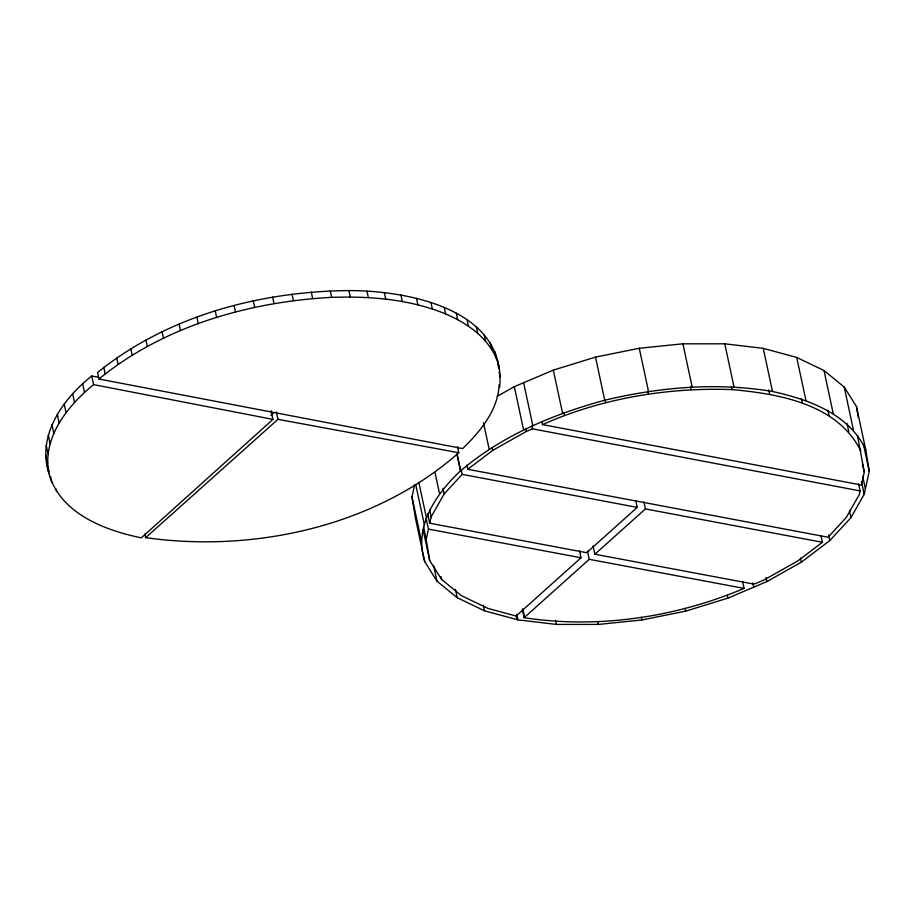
<?xml version="1.0" encoding="UTF-8"?>
<svg xmlns="http://www.w3.org/2000/svg" width="915" height="915" viewBox="0 0 915 915"><rect width="100%" height="100%" fill="white"/><g stroke="black" fill="none" stroke-linecap="round" stroke-linejoin="round"><path stroke-width="1.37" d="M271.103 410.755L272.956 419.379L141.322 537.848C104.424 530.288 60.013 513.361 48.861 473.329C36.669 435.266 63.169 398.483 91.775 375.996L98.786 377.357M48.861 473.329C42.044 437.644 67.63 405.745 93.627 384.62L272.956 419.379M499.67 387.171C506.716 308.95 407.701 290.558 348.901 290.57C259.837 291.416 167.605 315.789 97.539 372.542L98.923 379.016L462.727 448.579C480.181 431.537 498.286 409.897 499.11 384.586M497.12 396.367L514.333 386.668L553.323 370.118L595.493 357.113L639.265 348.272L682.91 343.811L724.783 343.811L763.259 348.363L796.713 357.433L824.003 370.518L844.225 387.068L856.463 406.512L865.704 449.631L869.25 471.294L864.206 494.26L850.927 517.661L829.768 540.605L801.323 562.176L766.896 581.574L727.905 598.124L685.735 611.129L641.964 619.97L598.318 624.43L556.446 624.43L517.97 619.867L484.515 610.808L457.226 597.724L437.004 581.174L424.766 561.73L415.524 518.611L411.979 496.948L414.632 484.859M424.766 561.73C413.363 526.926 436.123 493.425 460.703 470.745C502.015 435.677 552.877 414.323 604.746 400.232C659.521 387.159 716.708 382.138 772.5 391.483C808.597 399.397 848.914 413.82 865.704 449.631M579.527 550.819L581.025 557.773L516.049 616.035L488.118 608.464L461.423 595.665L441.648 579.481L429.684 560.472L426.218 539.312L428.46 529.11L426.07 517.981M635.731 500.425L637.217 507.379L586.675 552.706L429.753 523.22L431.159 516.838L444.141 493.951L462.201 474.37L461.297 470.196M858.613 483.966L860.111 490.92L859.322 494.512L846.329 517.398L828.052 537.219L467.771 469.292L466.879 465.117M857.504 435.586L864.252 472.049L861.404 485.019L542.515 424.594L541.909 421.815M457.477 446.577L458.792 452.742C375.356 526.388 254.336 552.957 145.679 537.665L144.89 533.971M270.84 415.433L274.02 412.585M145.679 537.665L277.977 419.322L458.792 452.742M522.316 609.367L524.101 617.717L589.226 559.317L744.089 588.402L742.603 581.448M593.092 545.9L594.876 554.238L645.418 508.923L822.402 542.286L820.915 535.332M98.923 379.016C163.991 325.946 248.857 301.813 331.676 297.352C370.175 296.071 409.691 299.159 445.639 313.925C469.189 323.956 493.231 341.089 499.121 367.51M467.771 469.292L492.625 450.443L526.285 431.48L532.507 428.838L860.111 490.92M822.402 542.286L797.846 560.906L764.185 579.881L754.109 584.159L594.876 554.238M542.515 424.594C601.795 398.288 667.378 387.297 732.057 389.584C779.145 393.839 837.5 404.03 860.786 450.878M744.089 588.402C675.27 617.465 598.181 628.925 524.101 617.717M523.62 382.722L532.873 425.841M462.201 474.37L637.217 507.379M428.46 529.11L581.025 557.773M422.719 530.048L424.16 532.336M47.02 464.706L49.147 471.317M863.588 444.862L869.25 471.294M862.456 463.711L864.252 472.049M844.225 387.068L853.466 430.187M862.708 476.338L865.396 488.85M861.518 481.748L864.206 494.26M847.038 423.531L848.823 431.88M824.003 370.518L833.245 413.637M827.858 410.126L829.047 415.696M849.44 510.707L850.927 517.661M796.713 357.433L805.955 400.541M801.46 398.723L802.352 402.886M828.578 535.046L829.768 540.605M763.259 348.363L772.5 391.483M768.76 389.859L769.664 394.033M800.431 558.001L801.323 562.176M724.783 343.811L734.024 386.931M731.451 386.805L732.057 389.584M766.004 577.399L766.896 581.574M752.851 582.981L753.754 587.156M682.91 343.811L692.152 386.931M690.505 386.793L691.1 389.573M727.311 595.345L727.905 598.124M639.265 348.272L648.506 391.391M647.831 391.163L648.426 393.942M685.129 608.349L685.735 611.129M643.931 501.969L645.418 508.923M605.044 399.798L605.65 402.589M595.493 357.113L604.746 400.232M641.369 617.19L641.964 619.97M563.834 412.516L564.429 415.296M553.323 370.118L562.576 413.237M587.441 550.967L589.226 559.317M597.724 621.651L598.318 624.43M531.912 426.058L532.507 428.838M525.69 428.689L526.285 431.48M514.333 386.668L523.574 429.776M555.554 620.256L556.446 624.43M494.889 351.726L496.273 358.2M499.132 372.016L500.242 377.186M490.326 342.873L491.71 349.347M484.104 334.558L485.488 341.021M476.303 326.804L477.699 333.266M467.016 319.667L468.4 326.129M492.03 447.664L492.625 450.443M483.486 422.753L489.148 449.185M522.865 608.875L524.65 617.225M456.299 313.204L457.683 319.667M516.781 614.308L517.97 619.867M516.129 615.44L517.021 619.615M444.255 307.463L445.639 313.925M430.954 302.488L432.338 308.95M457.123 454.057L460.703 470.745M456.905 454.298L460.485 470.985M483.326 605.25L484.515 610.808M416.474 298.324L417.858 304.787M442.952 488.393L444.141 493.951M400.907 295.019L402.291 301.493M435.071 472.826L439.543 493.688M455.441 589.374L457.226 597.724M384.346 292.628L385.741 299.102M429.661 509.884L431.159 516.838M427.671 513.487L429.753 523.22M441.053 576.702L441.648 579.481M418.807 482.319L426.264 517.089M433.733 565.87L437.004 581.174M415.822 484.961L424.469 525.29M423.542 526.788L426.218 539.312M423.119 529.876L429.684 560.472M411.979 496.948L421.22 540.067M366.972 291.153L368.356 297.615M348.901 290.57L350.285 297.032M330.292 290.879L331.676 297.352M311.283 292.079L312.667 298.553M292.011 294.15L293.406 300.623M272.636 297.089L274.02 303.563M253.283 300.886L254.667 307.36M276.399 411.922L277.977 419.322M234.103 305.53L235.487 312.004M215.254 310.997L216.638 317.471M196.897 317.231L198.281 323.704M179.146 324.173L180.53 330.635M162.115 331.745L163.499 338.207M145.942 339.9L147.326 346.373M130.742 348.581L132.126 355.043M116.64 357.708L118.024 364.181M103.75 367.247L105.134 373.709M91.775 375.996L93.627 384.62M82.659 383.797L84.512 392.421M72.674 393.862L74.527 402.486M64.222 404.087L66.063 412.711M57.313 414.404L59.155 423.027M51.983 424.743L53.836 433.367M48.266 435.014L50.108 443.638M56.032 488.919L56.558 491.389M46.173 445.159L48.026 453.783M50.531 476.429L51.846 482.582M45.75 455.075L47.603 463.699M856.463 406.512L858.236 417.343M497.726 361.036L498.526 367.956"/></g></svg>
